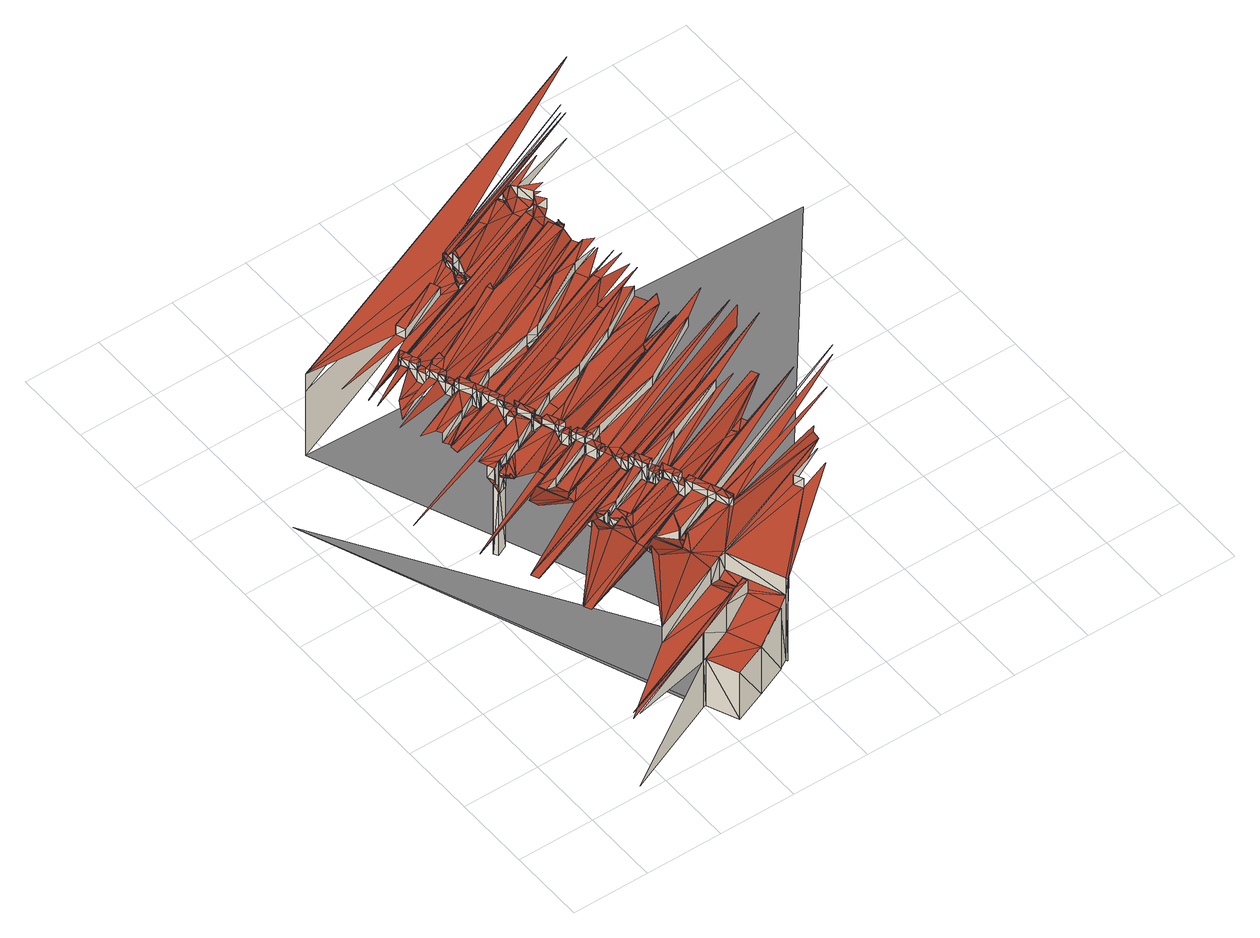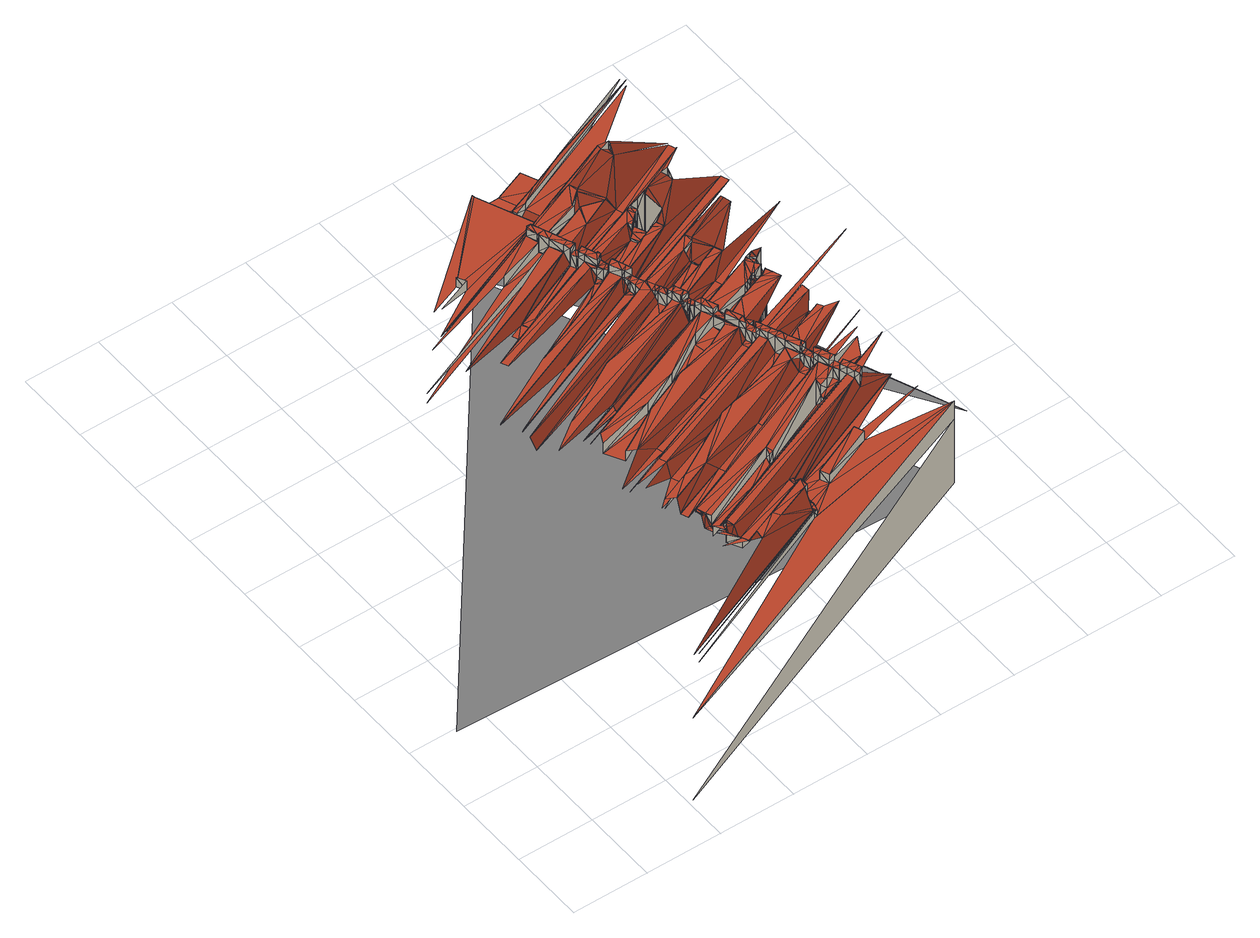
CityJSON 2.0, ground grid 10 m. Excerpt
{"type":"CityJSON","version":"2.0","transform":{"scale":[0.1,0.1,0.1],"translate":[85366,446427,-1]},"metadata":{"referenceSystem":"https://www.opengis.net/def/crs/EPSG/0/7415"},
"CityObjects":{
"building1":{"type":"Building","attributes":{"oorspronkelijk_bouwjaar":1966,"status":"Pand in gebruik","geconstateerd":false,"h_maaiveld":-0.919,"dak_type":"slanted","pw_datum":"2013-12-01","pw_actueel":"yes","pw_bron":"ahn3","reconstructie_methode":"tudelft3d-geoflow","versie_methode":"v21.03.1","kas_warenhuis":false,"ondergronds_type":"above ground","lod11_replace":false,"reconstruction_skipped":false},"geometry":[{"type":"MultiSurface","lod":"2.2","boundaries":[[[0,1,2]],[[3,4,5]],[[1,6,3]],[[7,8,9]],[[10,11,12]],[[0,2,13]],[[14,15,16]],[[17,18,19]],[[18,20,19]],[[5,21,22]],[[15,10,23]],[[24,25,26]],[[20,27,11]],[[28,17,29]],[[23,10,12]],[[1,3,30]],[[26,31,32]],[[2,1,30]],[[3,5,22]],[[33,30,3]],[[34,35,36]],[[16,35,34]],[[33,3,22]],[[35,16,15]],[[34,36,24]],[[35,24,36]],[[13,9,0]],[[29,7,37]],[[33,22,38]],[[39,33,38]],[[12,11,27]],[[18,40,41]],[[17,40,18]],[[23,35,15]],[[23,24,35]],[[18,41,20]],[[40,20,41]],[[42,43,44]],[[43,45,44]],[[40,17,28]],[[40,28,20]],[[46,47,48]],[[49,28,29]],[[2,30,50]],[[33,50,30]],[[51,24,23]],[[52,53,54]],[[53,55,56]],[[57,48,58]],[[21,59,22]],[[22,60,38]],[[39,61,33]],[[62,56,63]],[[64,53,52]],[[65,42,66]],[[64,55,53]],[[56,55,63]],[[39,38,60]],[[66,42,44]],[[67,64,52]],[[68,62,69]],[[70,71,23]],[[72,23,71]],[[62,63,69]],[[44,45,73]],[[52,74,67]],[[68,69,75]],[[76,64,67]],[[51,25,24]],[[28,77,20]],[[72,51,23]],[[68,75,78]],[[64,76,55]],[[69,79,75]],[[80,76,67]],[[55,81,63]],[[70,72,71]],[[82,72,70]],[[79,78,75]],[[74,80,67]],[[70,83,82]],[[76,84,55]],[[72,85,86]],[[82,83,72]],[[69,63,81]],[[87,68,88]],[[72,83,85]],[[88,68,78]],[[89,55,84]],[[72,86,51]],[[90,69,81]],[[89,81,55]],[[80,74,76]],[[76,74,84]],[[91,87,92]],[[89,90,81]],[[51,86,93]],[[74,94,84]],[[95,87,88]],[[92,87,95]],[[88,78,96]],[[95,88,96]],[[92,96,97]],[[97,96,78]],[[23,98,70]],[[94,99,84]],[[99,89,84]],[[74,99,94]],[[37,49,29]],[[100,2,50]],[[90,101,69]],[[79,69,102]],[[85,103,86]],[[104,91,105]],[[83,106,85]],[[83,70,98]],[[86,103,93]],[[102,78,79]],[[107,90,89]],[[92,105,91]],[[32,108,73]],[[97,105,92]],[[97,78,109]],[[20,110,27]],[[33,61,50]],[[111,26,25]],[[51,93,112]],[[98,23,12]],[[113,47,65]],[[99,114,89]],[[66,115,65]],[[65,115,113]],[[107,101,90]],[[69,101,102]],[[37,7,116]],[[117,106,83]],[[85,106,103]],[[105,97,109]],[[61,39,60]],[[118,109,78]],[[116,7,9]],[[20,77,110]],[[83,98,117]],[[78,102,119]],[[119,118,78]],[[103,120,93]],[[115,66,121]],[[114,107,89]],[[51,112,25]],[[112,93,120]],[[121,66,44]],[[13,2,100]],[[49,77,28]],[[105,109,122]],[[122,109,118]],[[123,104,105]],[[44,73,124]],[[101,125,102]],[[125,119,102]],[[126,105,122]],[[117,98,106]],[[124,121,44]],[[119,127,118]],[[128,122,118]],[[107,129,101]],[[130,131,132]],[[98,133,106]],[[134,118,127]],[[125,135,119]],[[101,136,125]],[[137,127,119]],[[128,118,134]],[[126,122,128]],[[138,128,127]],[[138,127,135]],[[106,139,103]],[[135,137,119]],[[113,115,140]],[[128,134,127]],[[128,138,135]],[[135,127,137]],[[125,136,135]],[[141,25,142]],[[129,136,101]],[[143,106,133]],[[114,129,107]],[[142,25,112]],[[139,120,103]],[[98,12,144]],[[99,145,114]],[[98,144,133]],[[143,139,106]],[[129,114,136]],[[114,146,136]],[[144,143,133]],[[128,135,147]],[[148,115,121]],[[123,105,126]],[[142,149,141]],[[147,135,136]],[[142,112,149]],[[150,112,120]],[[147,136,146]],[[110,151,27]],[[114,152,146]],[[126,128,123]],[[124,73,153]],[[124,153,121]],[[154,120,139]],[[152,147,146]],[[149,112,150]],[[141,149,155]],[[156,151,110]],[[143,157,139]],[[22,158,60]],[[110,159,156]],[[150,120,160]],[[161,128,147]],[[145,99,162]],[[144,163,143]],[[164,140,115]],[[164,115,148]],[[114,145,152]],[[160,120,154]],[[123,128,165]],[[165,128,161]],[[166,167,168]],[[110,169,159]],[[168,170,166]],[[171,149,150]],[[163,157,143]],[[139,157,154]],[[152,145,147]],[[172,155,149]],[[171,150,160]],[[172,149,171]],[[173,174,170]],[[175,176,167]],[[110,77,169]],[[177,178,179]],[[155,172,180]],[[172,171,180]],[[148,121,181]],[[182,174,173]],[[171,160,154]],[[181,121,183]],[[184,161,147]],[[182,185,174]],[[186,104,123]],[[153,183,121]],[[145,184,147]],[[157,171,154]],[[141,155,187]],[[165,161,188]],[[49,189,77]],[[188,161,184]],[[190,163,144]],[[189,169,77]],[[145,188,184]],[[191,171,157]],[[192,165,188]],[[163,193,157]],[[164,148,194]],[[145,162,188]],[[148,195,194]],[[185,177,196]],[[155,180,187]],[[171,197,180]],[[198,195,181]],[[181,195,148]],[[183,153,181]],[[162,192,188]],[[199,171,191]],[[200,193,163]],[[157,193,191]],[[200,163,190]],[[169,201,159]],[[108,32,202]],[[32,31,202]],[[111,31,26]],[[151,203,27]],[[100,50,204]],[[199,197,171]],[[113,205,47]],[[193,200,190]],[[191,193,199]],[[49,206,189]],[[123,165,186]],[[190,199,193]],[[187,180,197]],[[189,206,169]],[[151,156,203]],[[156,159,203]],[[207,50,61]],[[192,208,165]],[[166,170,174]],[[61,60,209]],[[190,210,199]],[[201,211,159]],[[212,213,214]],[[215,197,199]],[[22,59,158]],[[210,215,199]],[[216,162,99]],[[217,201,169]],[[197,215,218]],[[113,140,219]],[[141,220,25]],[[215,221,218]],[[186,222,104]],[[223,13,100]],[[58,216,99]],[[206,217,169]],[[37,224,49]],[[186,165,208]],[[203,159,211]],[[225,226,227]],[[12,27,228]],[[175,167,166]],[[48,47,205]],[[229,230,231]],[[232,229,231]],[[12,233,144]],[[73,234,153]],[[235,236,176]],[[175,235,176]],[[185,237,174]],[[211,201,238]],[[238,201,239]],[[239,201,240]],[[241,240,201]],[[217,241,201]],[[223,100,204]],[[37,116,224]],[[239,240,242]],[[242,240,241]],[[140,164,243]],[[244,164,194]],[[130,104,222]],[[245,242,206]],[[217,242,241]],[[204,50,207]],[[206,242,217]],[[246,194,195]],[[9,247,116]],[[162,248,192]],[[249,141,187]],[[250,213,212]],[[13,251,9]],[[195,198,252]],[[198,181,252]],[[225,250,253]],[[254,181,153]],[[131,179,178]],[[196,177,179]],[[209,60,158]],[[255,207,61]],[[255,61,209]],[[256,257,258]],[[190,144,259]],[[203,211,238]],[[49,224,260]],[[58,48,261]],[[224,116,262]],[[258,263,256]],[[237,185,196]],[[262,116,247]],[[232,214,264]],[[192,265,208]],[[251,247,9]],[[251,13,223]],[[266,264,214]],[[213,266,214]],[[190,267,210]],[[166,174,268]],[[187,197,269]],[[270,197,218]],[[218,221,271]],[[203,272,27]],[[221,210,273]],[[219,205,113]],[[49,274,206]],[[186,208,275]],[[262,247,276]],[[247,204,277]],[[251,223,247]],[[278,262,276]],[[247,277,276]],[[247,223,204]],[[279,262,278]],[[277,204,276]],[[276,204,279]],[[279,278,276]],[[224,262,280]],[[262,279,280]],[[281,258,257]],[[282,281,257]],[[207,255,158]],[[255,209,158]],[[282,257,232]],[[229,257,230]],[[268,175,166]],[[108,234,73]],[[283,282,232]],[[232,257,229]],[[268,174,284]],[[174,237,285]],[[284,174,285]],[[238,239,286]],[[248,265,192]],[[283,232,287]],[[288,239,242]],[[289,283,287]],[[287,232,264]],[[216,248,162]],[[245,290,242]],[[206,290,245]],[[260,224,291]],[[291,224,280]],[[287,264,266]],[[281,292,258]],[[293,111,25]],[[220,293,25]],[[219,140,243]],[[249,220,141]],[[294,287,266]],[[274,49,260]],[[279,204,295]],[[281,282,296]],[[243,164,244]],[[244,194,246]],[[250,294,266]],[[297,294,298]],[[298,294,250]],[[213,250,266]],[[204,207,295]],[[299,282,283]],[[58,300,216]],[[58,301,300]],[[225,298,250]],[[302,301,58]],[[186,275,222]],[[246,195,252]],[[302,58,261]],[[303,298,225]],[[207,158,59]],[[304,283,289]],[[252,181,254]],[[305,261,48]],[[289,287,304]],[[48,306,305]],[[303,225,307]],[[205,306,48]],[[308,254,153]],[[309,303,307]],[[307,225,227]],[[292,263,258]],[[287,294,310]],[[292,281,296]],[[234,308,153]],[[280,279,295]],[[307,227,311]],[[312,303,309]],[[297,313,294]],[[203,238,286]],[[311,227,236]],[[298,313,297]],[[296,282,299]],[[309,307,312]],[[275,208,314]],[[315,233,12]],[[208,316,314]],[[317,307,311]],[[311,236,235]],[[318,311,235]],[[12,228,315]],[[312,307,317]],[[265,316,208]],[[175,318,235]],[[319,318,320]],[[320,318,175]],[[303,321,298]],[[299,283,304]],[[322,130,222]],[[272,228,27]],[[304,287,323]],[[323,287,324]],[[233,259,144]],[[320,175,325]],[[324,287,310]],[[326,322,222]],[[325,175,268]],[[292,327,263]],[[311,318,328]],[[291,280,295]],[[319,329,318]],[[330,303,312]],[[296,327,292]],[[322,331,130]],[[329,319,320]],[[310,294,332]],[[333,334,237]],[[313,332,294]],[[295,207,59]],[[333,237,335]],[[325,268,334]],[[285,268,284]],[[296,336,327]],[[237,334,285]],[[334,268,285]],[[333,335,334]],[[299,336,296]],[[298,321,313]],[[335,237,337]],[[317,311,338]],[[312,317,330]],[[322,326,339]],[[237,196,337]],[[299,323,336]],[[335,337,196]],[[304,323,299]],[[336,323,340]],[[329,328,318]],[[330,321,303]],[[341,335,196]],[[323,342,340]],[[324,342,323]],[[340,342,343]],[[331,131,130]],[[324,344,342]],[[345,291,295]],[[346,320,325]],[[311,328,338]],[[339,331,322]],[[310,344,324]],[[342,344,347]],[[249,187,269]],[[341,196,348]],[[269,197,270]],[[326,222,349]],[[270,218,271]],[[350,329,320]],[[310,351,344]],[[330,317,352]],[[348,196,179]],[[332,351,310]],[[353,352,317]],[[267,190,259]],[[346,325,334]],[[353,317,338]],[[313,321,332]],[[332,354,351]],[[348,179,355]],[[356,334,335]],[[357,348,355]],[[355,179,131]],[[321,354,332]],[[358,348,357]],[[339,326,359]],[[271,221,273]],[[210,267,360]],[[357,355,361]],[[355,131,339]],[[320,346,350]],[[329,350,328]],[[358,357,361]],[[210,360,273]],[[349,359,326]],[[341,362,335]],[[339,361,355]],[[321,352,354]],[[349,222,363]],[[339,131,331]],[[354,352,364]],[[330,352,321]],[[345,295,365]],[[366,295,59]],[[365,295,366]],[[352,353,364]],[[275,363,222]],[[353,367,364]],[[328,368,338]],[[350,368,328]],[[353,338,367]],[[341,348,369]],[[338,370,367]],[[346,334,356]],[[338,371,370]],[[338,372,371]],[[368,372,338]],[[373,359,374]],[[348,358,375]],[[374,359,349]],[[362,356,335]],[[358,361,376]],[[374,349,377]],[[275,349,363]],[[350,346,368]],[[368,378,372]],[[342,347,379]],[[380,361,339]],[[377,349,275]],[[346,378,368]],[[344,381,347]],[[344,351,381]],[[341,369,362]],[[380,339,359]],[[377,275,382]],[[316,275,314]],[[383,377,382]],[[382,275,316]],[[364,384,354]],[[364,367,384]],[[373,380,359]],[[248,382,316]],[[346,356,378]],[[378,385,386]],[[348,375,369]],[[374,387,373]],[[248,316,265]],[[388,382,248]],[[356,385,378]],[[370,389,367]],[[390,377,383]],[[375,358,376]],[[383,382,391]],[[374,377,387]],[[376,361,392]],[[370,371,389]],[[388,391,382]],[[356,393,385]],[[394,388,395]],[[216,388,248]],[[380,392,361]],[[362,393,356]],[[395,388,216]],[[390,383,391]],[[371,372,396]],[[362,369,393]],[[397,380,373]],[[395,216,398]],[[369,399,393]],[[373,387,397]],[[400,395,398]],[[398,216,300]],[[286,239,288]],[[372,378,396]],[[398,300,401]],[[354,402,351]],[[369,376,399]],[[401,300,301]],[[375,376,369]],[[399,376,403]],[[390,404,377]],[[405,288,242]],[[401,301,406]],[[261,301,302]],[[376,392,403]],[[392,407,403]],[[290,405,242]],[[406,301,305]],[[305,301,261]],[[340,408,336]],[[394,409,388]],[[392,380,407]],[[377,404,387]],[[343,408,340]],[[367,389,384]],[[342,408,343]],[[406,305,306]],[[410,406,306]],[[395,411,394]],[[380,412,407]],[[206,274,290]],[[381,379,347]],[[390,391,413]],[[414,410,415]],[[205,410,306]],[[388,409,391]],[[380,416,412]],[[415,410,219]],[[219,410,205]],[[397,387,380]],[[380,417,416]],[[415,219,418]],[[387,417,380]],[[419,420,421]],[[256,422,423]],[[395,400,424]],[[418,219,243]],[[371,396,389]],[[400,398,425]],[[404,390,413]],[[398,401,425]],[[418,243,426]],[[246,243,244]],[[427,418,426]],[[426,243,246]],[[387,413,417]],[[399,403,428]],[[429,272,203]],[[428,403,407]],[[430,401,406]],[[426,246,431]],[[404,413,387]],[[417,413,432]],[[391,409,413]],[[411,409,394]],[[406,410,433]],[[431,246,252]],[[432,434,417]],[[412,435,407]],[[203,286,429]],[[378,436,396]],[[416,435,412]],[[414,437,410]],[[438,414,415]],[[431,252,254]],[[413,434,432]],[[439,431,440]],[[440,431,254]],[[395,424,411]],[[417,435,416]],[[351,402,381]],[[440,254,308]],[[441,434,413]],[[434,442,417]],[[409,441,413]],[[400,443,424]],[[444,415,418]],[[443,400,425]],[[441,445,434]],[[446,434,447]],[[448,425,401]],[[444,418,427]],[[448,401,430]],[[409,445,441]],[[434,445,447]],[[427,426,449]],[[434,446,442]],[[450,430,406]],[[450,406,433]],[[407,435,428]],[[426,431,449]],[[451,342,379]],[[446,447,452]],[[453,433,410]],[[411,424,409]],[[409,454,445]],[[410,437,453]],[[389,396,436]],[[442,446,452]],[[438,437,414]],[[424,454,409]],[[455,438,415]],[[439,456,431]],[[439,440,457]],[[455,415,444]],[[458,459,234]],[[457,440,308]],[[458,234,108]],[[424,425,454]],[[443,425,424]],[[454,425,460]],[[425,448,460]],[[448,461,460]],[[378,386,462]],[[234,463,308]],[[459,458,464]],[[430,465,466]],[[464,458,108]],[[450,465,430]],[[467,444,427]],[[386,385,468]],[[31,108,202]],[[464,108,111]],[[450,469,465]],[[470,464,111]],[[111,108,31]],[[467,427,449]],[[433,469,450]],[[460,471,454]],[[470,111,293]],[[472,470,293]],[[433,473,469]],[[474,472,249]],[[220,472,293]],[[453,473,433]],[[475,474,249]],[[249,472,220]],[[461,471,460]],[[448,476,461]],[[448,430,476]],[[475,249,269]],[[477,473,453]],[[437,477,453]],[[478,475,269]],[[459,463,234]],[[477,479,473]],[[437,479,477]],[[430,466,480]],[[478,269,481]],[[271,269,270]],[[466,465,480]],[[431,456,449]],[[481,269,271]],[[438,455,437]],[[437,482,479]],[[480,465,469]],[[455,482,437]],[[473,480,469]],[[476,471,461]],[[478,481,483]],[[473,479,480]],[[484,456,439]],[[455,444,482]],[[481,271,485]],[[484,439,457]],[[476,430,486]],[[381,487,379]],[[486,430,480]],[[444,488,482]],[[457,308,463]],[[483,481,485]],[[485,271,489]],[[490,274,260]],[[491,489,271]],[[492,493,267]],[[491,271,273]],[[494,493,492]],[[267,493,360]],[[495,488,496]],[[444,449,488]],[[476,486,471]],[[471,480,497]],[[472,498,470]],[[493,499,360]],[[451,408,342]],[[464,470,500]],[[467,449,444]],[[488,449,496]],[[499,273,360]],[[486,480,471]],[[485,489,501]],[[474,502,472]],[[492,267,503]],[[475,502,474]],[[501,489,491]],[[499,491,273]],[[492,503,494]],[[501,491,499]],[[378,462,436]],[[464,504,459]],[[475,478,505]],[[449,456,496]],[[503,267,506]],[[456,507,496]],[[267,259,506]],[[456,508,507]],[[484,457,456]],[[456,457,508]],[[381,402,487]],[[503,506,259]],[[508,457,463]],[[509,478,483]],[[510,503,259]],[[472,511,498]],[[470,498,500]],[[502,511,472]],[[483,485,512]],[[459,513,463]],[[510,259,514]],[[475,505,502]],[[515,510,514]],[[514,259,233]],[[494,516,493]],[[487,517,379]],[[493,516,499]],[[501,518,485]],[[464,500,504]],[[499,516,501]],[[514,233,519]],[[228,233,315]],[[520,494,503]],[[519,233,228]],[[505,478,509]],[[451,379,517]],[[272,519,228]],[[521,519,272]],[[513,459,504]],[[521,272,429]],[[522,521,429]],[[517,402,523]],[[498,524,525]],[[498,525,500]],[[511,524,498]],[[526,503,510]],[[500,525,527]],[[527,525,528]],[[524,511,529]],[[502,530,511]],[[445,531,447]],[[522,429,532]],[[533,509,483]],[[505,530,502]],[[511,530,529]],[[442,534,417]],[[533,483,512]],[[445,454,535]],[[485,518,512]],[[515,536,510]],[[452,447,531]],[[517,523,537]],[[487,402,517]],[[500,527,538]],[[532,429,286]],[[515,514,539]],[[520,516,494]],[[501,516,518]],[[540,514,519]],[[504,500,538]],[[538,527,541]],[[505,542,530]],[[482,488,543]],[[256,263,422]],[[521,544,519]],[[532,286,545]],[[290,286,288]],[[488,495,543]],[[528,525,546]],[[545,286,290]],[[405,290,288]],[[495,496,547]],[[442,452,534]],[[509,542,505]],[[526,520,503]],[[527,528,546]],[[521,522,548]],[[504,538,513]],[[462,386,468]],[[496,507,547]],[[525,524,549]],[[527,546,541]],[[517,537,408]],[[545,290,274]],[[549,524,529]],[[509,512,542]],[[550,542,551]],[[533,512,509]],[[542,512,551]],[[536,526,510]],[[552,545,274]],[[512,553,551]],[[522,532,554]],[[518,553,512]],[[536,515,539]],[[451,517,408]],[[540,539,514]],[[540,519,544]],[[555,544,521]],[[556,555,521]],[[554,532,545]],[[518,557,553]],[[546,525,549]],[[520,526,516]],[[516,558,559]],[[518,516,560]],[[556,521,548]],[[516,559,561]],[[526,558,516]],[[552,274,562]],[[560,561,518]],[[553,557,563]],[[518,561,557]],[[546,564,541]],[[560,516,561]],[[565,545,552]],[[548,522,554]],[[526,539,558]],[[566,559,558]],[[536,539,526]],[[558,539,567]],[[561,559,566]],[[539,540,567]],[[540,568,567]],[[540,544,568]],[[550,551,569]],[[557,561,566]],[[544,570,568]],[[562,274,490]],[[571,419,572]],[[573,552,562]],[[551,553,569]],[[555,556,544]],[[544,574,570]],[[556,574,544]],[[570,574,575]],[[556,576,574]],[[554,545,577]],[[549,564,546]],[[548,576,556]],[[565,552,573]],[[577,545,565]],[[563,569,553]],[[548,554,576]],[[576,578,579]],[[562,490,580]],[[573,562,580]],[[563,557,569]],[[543,495,547]],[[554,578,576]],[[566,569,557]],[[490,581,580]],[[573,580,582]],[[554,577,578]],[[578,583,584]],[[535,531,445]],[[577,583,578]],[[584,583,585]],[[565,573,582]],[[586,385,393]],[[577,587,583]],[[582,580,581]],[[588,577,565]],[[565,589,588]],[[588,587,577]],[[583,587,585]],[[588,589,587]],[[565,581,589]],[[589,581,587]],[[452,531,590]],[[582,581,565]],[[384,591,354]],[[534,452,590]],[[291,345,592]],[[592,345,365]],[[384,389,591]],[[421,423,422]],[[327,593,263]],[[594,389,436]],[[595,419,596]],[[597,399,428]],[[596,419,421]],[[417,598,435]],[[599,530,542]],[[542,550,599]],[[598,428,435]],[[468,385,586]],[[600,550,569]],[[462,601,436]],[[402,354,602]],[[534,603,417]],[[408,604,336]],[[535,454,605]],[[606,584,585]],[[587,606,585]],[[587,581,607]],[[260,291,608]],[[567,609,558]],[[462,468,601]],[[568,609,567]],[[609,568,570]],[[402,604,523]],[[609,570,575]],[[523,604,537]],[[537,604,408]],[[599,550,600]],[[610,482,543]],[[590,531,611]],[[574,612,575]],[[547,507,613]],[[574,576,612]],[[595,614,419]],[[534,590,603]],[[535,615,531]],[[595,596,614]],[[596,421,616]],[[479,482,617]],[[617,480,479]],[[454,471,618]],[[591,389,594]],[[619,549,529]],[[471,497,620]],[[620,497,480]],[[564,619,541]],[[621,571,572]],[[608,490,260]],[[543,547,610]],[[564,549,619]],[[428,598,597]],[[291,592,622]],[[393,399,623]],[[468,586,624]],[[607,606,587]],[[625,327,336]],[[601,468,624]],[[603,590,611]],[[611,531,615]],[[608,581,490]],[[605,615,535]],[[571,621,626]],[[593,422,263]],[[566,558,627]],[[614,572,419]],[[327,628,593]],[[604,629,336]],[[614,596,616]],[[566,630,569]],[[616,421,631]],[[632,530,599]],[[327,633,628]],[[609,575,612]],[[365,634,592]],[[327,635,633]],[[636,600,569]],[[637,604,402]],[[402,602,637]],[[421,422,631]],[[291,622,608]],[[638,639,586]],[[624,586,639]],[[576,579,640]],[[612,576,641]],[[579,578,640]],[[639,638,624]],[[624,638,642]],[[643,594,436]],[[436,601,643]],[[538,541,644]],[[610,547,613]],[[538,644,513]],[[507,508,645]],[[463,646,508]],[[647,586,393]],[[646,463,513]],[[638,648,642]],[[601,624,649]],[[648,624,642]],[[530,650,529]],[[623,399,597]],[[603,651,417]],[[599,600,632]],[[651,598,417]],[[605,454,652]],[[653,601,649]],[[649,624,648]],[[638,586,654]],[[614,616,572]],[[616,631,572]],[[558,609,627]],[[354,591,655]],[[656,622,657]],[[578,584,658]],[[657,622,592]],[[571,659,660]],[[660,661,662]],[[617,663,480]],[[603,611,664]],[[663,620,480]],[[454,618,665]],[[618,471,620]],[[607,581,666]],[[611,615,667]],[[454,665,668]],[[605,669,615]],[[654,648,638]],[[670,572,631]],[[671,591,594]],[[672,482,610]],[[673,609,612]],[[629,625,336]],[[354,655,602]],[[674,635,327]],[[649,648,654]],[[631,422,670]],[[656,675,622]],[[641,673,612]],[[641,576,640]],[[676,677,593]],[[677,422,593]],[[598,678,597]],[[679,636,569]],[[680,581,608]],[[681,572,670]],[[637,682,604]],[[637,602,683]],[[602,684,683]],[[685,581,680]],[[676,593,628]],[[628,677,676]],[[677,686,422]],[[643,601,653]],[[454,668,652]],[[683,682,637]],[[604,682,687]],[[683,684,682]],[[687,629,604]],[[422,686,670]],[[641,688,673]],[[689,584,606]],[[632,600,636]],[[690,669,605]],[[691,686,677]],[[628,691,677]],[[682,629,687]],[[692,572,681]],[[664,611,667]],[[667,615,669]],[[633,693,628]],[[613,507,645]],[[686,694,670]],[[628,693,691]],[[695,696,633]],[[633,691,693]],[[621,572,692]],[[686,691,694]],[[694,697,670]],[[696,691,633]],[[695,633,635]],[[635,696,695]],[[541,619,644]],[[696,698,691]],[[647,393,623]],[[691,698,694]],[[630,566,627]],[[641,699,688]],[[681,670,697]],[[635,700,696]],[[700,698,696]],[[698,701,694]],[[694,702,697]],[[700,701,698]],[[701,703,694]],[[704,701,700]],[[627,609,673]],[[703,702,694]],[[702,681,697]],[[682,684,705]],[[704,703,701]],[[706,707,704]],[[529,650,619]],[[594,708,671]],[[704,707,703]],[[617,482,709]],[[682,705,629]],[[647,654,586]],[[710,707,706]],[[653,649,711]],[[702,712,681]],[[707,713,703]],[[714,702,703]],[[712,692,681]],[[714,712,702]],[[710,713,707]],[[703,713,714]],[[594,643,708]],[[530,632,715]],[[712,716,692]],[[717,712,714]],[[716,621,692]],[[714,713,717]],[[717,716,712]],[[664,651,603]],[[717,718,716]],[[716,719,621]],[[605,652,690]],[[688,627,673]],[[718,720,716]],[[649,654,711]],[[721,718,717]],[[662,722,59]],[[716,720,719]],[[718,721,720]],[[625,674,327]],[[719,626,621]],[[723,719,720]],[[678,724,597]],[[610,613,672]],[[704,700,725]],[[706,704,725]],[[617,726,663]],[[709,482,672]],[[706,725,710]],[[623,597,724]],[[727,618,663]],[[663,618,620]],[[678,598,651]],[[602,728,684]],[[713,710,729]],[[618,727,665]],[[713,729,717]],[[591,671,655]],[[653,730,643]],[[721,717,729]],[[731,668,665]],[[635,732,700]],[[690,733,669]],[[664,667,734]],[[733,667,669]],[[644,735,513]],[[730,653,711]],[[684,736,705]],[[705,625,629]],[[645,508,646]],[[729,710,725]],[[617,737,726]],[[726,737,663]],[[663,737,727]],[[727,737,665]],[[571,626,659]],[[738,654,647]],[[668,731,739]],[[665,737,731]],[[711,654,738]],[[672,613,740]],[[700,741,725]],[[734,651,664]],[[742,671,708]],[[721,729,743]],[[690,652,744]],[[734,667,745]],[[733,745,667]],[[744,733,690]],[[746,708,643]],[[747,728,602]],[[684,728,736]],[[602,748,747]],[[602,655,748]],[[674,732,635]],[[732,741,700]],[[749,724,678]],[[743,729,725]],[[750,643,730]],[[623,724,751]],[[752,625,705]],[[678,651,753]],[[754,705,736]],[[754,752,705]],[[671,755,655]],[[742,755,671]],[[742,708,756]],[[647,623,757]],[[746,756,708]],[[750,758,643]],[[759,738,647]],[[760,743,725]],[[730,711,761]],[[758,746,643]],[[762,711,738]],[[725,741,760]],[[763,750,730]],[[764,720,721]],[[760,765,743]],[[766,743,767]],[[743,765,767]],[[723,720,764]],[[723,768,719]],[[719,769,626]],[[766,767,765]],[[760,770,765]],[[771,766,765]],[[772,770,760]],[[760,741,772]],[[771,765,772]],[[772,765,770]],[[674,625,773]],[[747,774,728]],[[748,774,747]],[[728,775,736]],[[774,776,728]],[[774,748,777]],[[778,766,771]],[[748,655,777]],[[736,775,754]],[[776,775,728]],[[778,771,772]],[[625,779,773]],[[625,780,779]],[[776,752,754]],[[655,781,777]],[[780,674,779]],[[779,674,773]],[[775,776,754]],[[674,782,732]],[[781,783,777]],[[732,782,741]],[[780,625,784]],[[785,625,752]],[[777,786,774]],[[787,674,780]],[[655,788,781]],[[772,741,789]],[[777,783,786]],[[790,788,655]],[[783,781,791]],[[792,790,655]],[[774,793,776]],[[791,781,788]],[[776,793,752]],[[785,784,625]],[[794,788,790]],[[795,783,791]],[[787,782,674]],[[783,795,786]],[[794,791,788]],[[780,779,787]],[[779,780,784]],[[774,786,793]],[[795,791,794]],[[796,786,795]],[[784,787,779]],[[797,778,772]],[[752,793,785]],[[789,741,782]],[[797,772,789]],[[784,798,787]],[[799,782,787]],[[797,800,778]],[[801,784,785]],[[798,799,787]],[[800,797,802]],[[799,803,782]],[[804,798,784]],[[802,797,789]],[[801,804,784]],[[805,789,782]],[[805,782,803]],[[802,789,805]],[[798,805,799]],[[799,805,803]],[[806,802,805]],[[806,805,798]],[[807,806,798]],[[764,721,743]],[[808,802,806]],[[809,800,802]]],"semantics":{"surfaces":[{"type":"RoofSurface"},{"type":"WallSurface"},{"type":"GroundSurface"}],"values":[0,1,1,0,0,0,0,0,0,2,0,0,0,0,0,1,0,1,1,0,1,1,1,1,1,0,1,1,1,1,0,1,1,0,0,1,0,0,0,1,0,0,0,1,0,0,0,1,0,2,2,0,0,0,0,1,1,1,0,0,0,1,0,0,0,0,1,0,0,0,0,1,1,1,1,1,1,1,0,0,0,1,1,1,0,0,1,1,0,1,1,1,1,1,1,1,1,1,0,1,1,1,1,1,0,0,0,1,0,1,1,1,0,0,1,0,0,0,0,0,0,0,1,0,0,0,1,0,1,0,0,0,1,1,1,1,1,1,1,0,0,0,0,0,0,0,0,0,0,1,0,0,0,1,1,0,0,1,1,0,1,1,0,1,1,0,1,0,1,0,0,1,1,1,1,1,1,0,1,0,1,0,1,1,0,0,1,0,0,0,1,1,1,1,0,0,0,0,0,0,1,1,0,0,1,1,0,1,0,1,1,0,1,1,2,0,0,0,0,0,1,0,0,0,1,1,0,0,1,1,1,1,1,0,1,1,0,0,0,0,1,1,0,0,1,0,0,0,0,1,1,1,0,1,0,1,0,1,1,0,0,1,1,1,1,0,1,0,1,1,1,1,0,1,1,0,0,1,0,1,0,1,0,1,1,1,0,1,0,1,1,1,0,0,0,1,1,0,1,0,0,2,1,0,0,1,0,1,1,0,0,0,1,0,1,0,0,0,0,0,0,1,0,0,0,0,0,1,1,1,0,0,1,1,1,1,1,1,0,1,1,0,1,0,0,1,0,1,1,1,0,0,0,0,0,2,0,1,0,0,0,0,0,1,0,0,0,0,0,1,0,0,0,0,1,1,1,0,0,1,1,0,1,0,1,1,0,1,1,1,0,0,1,1,0,1,1,1,1,1,1,0,0,1,1,1,0,0,1,1,1,0,1,1,0,1,0,1,1,1,1,0,0,0,1,1,0,0,0,1,0,1,1,1,1,0,0,0,0,1,1,0,0,0,1,1,0,0,1,1,0,1,0,0,1,1,1,0,0,0,0,1,0,1,0,1,0,0,1,1,1,0,0,1,1,0,1,0,1,1,1,0,0,1,1,1,0,0,1,0,1,1,1,0,1,1,0,1,1,0,0,1,1,1,1,1,1,1,1,1,0,1,0,1,0,1,0,0,1,1,1,1,1,0,1,1,1,1,0,1,1,0,0,1,1,1,0,1,1,1,0,0,1,1,1,1,0,0,0,0,1,1,1,0,1,1,1,0,0,0,0,1,1,0,1,1,0,0,0,0,1,1,1,1,1,1,1,1,1,0,1,0,1,1,0,1,0,1,1,1,1,0,1,0,1,1,1,1,1,0,0,1,1,1,0,0,0,1,1,1,1,0,0,1,1,1,1,0,0,1,1,1,0,0,1,1,0,0,0,0,1,1,1,0,1,1,1,1,1,1,1,1,0,1,1,1,0,1,0,1,1,1,1,0,0,1,1,1,1,1,1,1,0,1,1,0,0,0,1,1,1,0,1,0,1,1,1,1,0,1,1,1,1,1,1,1,0,1,0,1,0,1,1,0,1,1,1,1,1,0,0,0,0,1,1,1,0,1,0,1,0,0,0,0,0,1,0,1,1,1,1,0,0,0,1,1,0,0,0,0,1,1,1,0,0,0,1,1,1,1,0,0,0,0,0,0,0,1,1,0,0,1,1,1,0,0,1,0,1,0,0,1,1,1,1,1,1,0,1,1,1,1,0,0,1,1,1,1,1,1,1,0,1,1,1,1,1,1,1,1,0,1,0,1,1,0,1,0,1,1,1,1,1,0,0,1,1,1,0,1,0,1,0,0,0,1,1,1,0,1,1,1,0,1,1,0,0,1,0,1,1,1,1,1,1,0,1,1,0,1,1,1,1,1,1,1,0,1,1,0,1,0,0,0,1,1,1,0,1,1,1,0,1,1,0,1,0,0,1,1,0,1,0,1,1,1,1,0,0,0,0,1,1,0,1,0,0,1,1,0,1,1,1,1,1,1,0,1,1,1,1,1,1,0,1,1,0,1,0,0,0,0,1,1,1,1,1,1,0,0,1,1,1,0,0,1,1,1,1,0,1,1,0,1,1,0,1,0,1,1,0,0,0,1,1,0,1,1,1,1,0,1,1,0,1,1,1,0,0,1,0,0,1,0,1,1,0,0,1,1,1,1,1,1,0,1,0,0,1,0,1,1,0,1,1,1,0,1,1,1,0,0,0,1,1,1,1,1,0,1,1,0,0,0,1,1,1,1,1,1,1,0,0,1,1,1,1,1,0,0,0,1,1,0,1,1,1,1,1,0,0,1,0,1,0,0,0,0,0,0,1,0,1,0,0,1,0,0,0,0,0,0,0,0,0,1,0,1,0,1,0,0,1,0,0,0,1,0,0,1,0,0,1,1,1,0,1,0,0,0,0,0,1,0,0,0,0,1,1,0,0,0,0,1,0,1,1,0,0,1,0,0,0,1,0,0,0,0,1,0,0,0,0,0,0,1,0,0,0,1,0,1,0,0,1,1,0,0,1,1,0,0,0,0,0,0,1,1,1,0,0,1,0,0,1,1,0,1,1,0,0,1,1,1,1,1,0,1,0,0,1,0,0,0,1,0,0,0,0,0,0,0,0,1,0,1,0,0,1,1,0,0,0,0,1,0,1,0,1,0,1,0,0,1,1,1,0,1,0,0,1,1,0,0,1,0,1,0,1,0,1,0,1,1,0,0,1,1,1,0,0,1,0,0,0,0,0,0,1,0,1,1,0,1,0,0,1,0,1,1,0,0,1,0,0,0,0,1,1,1,0,1,0,1,1,0,0,1,0,1,1,0,0,0,1,0,0,0,0,1,2,0,1,0,1,1,0,1,0,1,1,0,0,0,1,1,0,1,1,1,0,0,0,0,1,0,1,1,0,0,1,0,0,0,0,1,0,0,0,0,0,1,0,0,1,0,0,0,0,0,1,0,1,0,1,1,0,0,0,0,0,0,0,0,0,0,0,1,0,1,0,0,1,1,0,0,1,0,0,0,0,0,0,1,0,0,1,1,1,0,1,1,0,1,1,0,1,1,1,0,1,0,0,0,1,0,1,1,1,0,1,1,1,0,1,0,0,0,0,0,0,0,0,0,1,1,0,0,0,0,1,1,0,0,1,1,1,0,1,1,0,0,0,0,0,0,0,1,0,1,1,1,0,1,1,0,0,1,1,1,1,1,0,0,0,0]}}]}
},
"vertices":[
[68,15,116],[199,64,117],[200,65,117],[199,64,74],[73,10,1],[199,64,1],[73,10,116],[161,88,107],[68,15,107],[267,99,107],[103,153,146],[107,144,146],[207,196,145],[267,99,117],[103,154,148],[161,204,188],[158,211,199],[186,142,200],[185,143,197],[107,143,148],[186,151,186],[3,549,1],[203,65,1],[180,205,177],[157,219,186],[191,250,159],[89,216,146],[210,187,145],[192,136,186],[161,88,132],[200,65,74],[264,289,144],[85,226,146],[203,65,74],[158,213,196],[158,211,187],[158,213,187],[256,127,132],[220,26,1],[220,26,74],[186,142,188],[185,143,189],[127,285,188],[130,276,188],[178,282,160],[131,272,188],[60,285,145],[163,318,159],[188,338,145],[237,138,160],[245,84,75],[182,234,168],[141,342,166],[133,348,170],[132,347,170],[141,351,160],[133,348,141],[60,285,146],[185,347,145],[314,68,1],[262,43,1],[262,43,75],[136,356,141],[141,351,141],[141,351,164],[162,318,160],[166,308,160],[142,342,166],[137,364,141],[141,359,141],[186,207,177],[186,207,173],[186,208,173],[181,274,160],[149,342,162],[137,364,31],[146,345,163],[233,148,160],[141,367,32],[141,359,30],[146,345,168],[146,353,141],[186,208,178],[187,208,177],[146,345,160],[187,208,106],[186,208,106],[138,376,141],[141,367,141],[146,353,160],[141,359,160],[138,376,160],[141,368,160],[182,234,106],[149,342,160],[141,368,141],[141,368,32],[141,367,160],[204,206,163],[152,343,160],[245,84,117],[154,365,153],[154,365,31],[200,213,106],[134,386,160],[151,374,160],[200,213,160],[154,365,160],[261,298,145],[151,374,32],[217,179,161],[264,289,145],[195,240,159],[163,318,160],[159,365,160],[167,308,160],[256,127,107],[200,213,177],[152,373,32],[154,368,31],[195,240,106],[180,285,157],[152,373,160],[165,378,160],[180,285,160],[154,368,153],[154,374,160],[154,370,31],[154,374,151],[158,366,160],[199,423,144],[203,434,144],[27,362,146],[204,206,160],[154,374,32],[156,368,151],[158,366,151],[156,368,31],[154,370,152],[205,215,106],[186,316,160],[191,250,160],[195,240,160],[205,215,160],[209,206,160],[168,371,160],[159,365,150],[163,369,147],[192,301,147],[202,242,160],[202,242,106],[219,180,161],[163,369,160],[196,292,160],[212,222,106],[203,243,160],[219,180,160],[212,222,149],[301,60,1],[220,180,160],[204,242,106],[165,378,144],[173,373,160],[212,222,160],[186,316,147],[165,378,145],[166,459,160],[124,451,160],[128,444,160],[235,150,158],[128,444,145],[204,242,149],[204,242,160],[132,439,145],[166,459,145],[181,486,160],[106,455,160],[123,422,160],[124,411,160],[200,442,160],[203,243,149],[193,299,147],[133,436,145],[196,292,147],[168,371,144],[134,436,145],[188,387,160],[218,249,160],[168,371,145],[235,150,160],[221,222,160],[218,227,149],[173,373,145],[218,227,150],[186,316,145],[192,301,145],[196,452,160],[218,249,149],[192,301,144],[219,229,149],[218,227,160],[247,172,146],[261,298,144],[257,197,160],[286,100,97],[238,349,159],[253,165,160],[301,60,96],[188,387,145],[302,60,1],[225,234,144],[247,172,160],[114,498,145],[167,521,144],[128,523,145],[225,234,149],[228,374,160],[253,165,144],[218,249,145],[238,349,160],[266,281,159],[225,234,145],[205,416,160],[286,100,117],[274,135,132],[171,511,160],[96,479,160],[175,502,144],[291,221,144],[157,545,159],[153,554,159],[96,520,159],[157,545,160],[288,229,145],[256,305,160],[179,491,151],[178,495,144],[191,460,145],[249,173,160],[249,173,145],[249,173,144],[252,167,144],[252,167,145],[242,339,160],[242,339,144],[252,167,160],[243,337,144],[284,106,98],[222,389,160],[266,281,160],[167,521,160],[284,106,117],[248,324,144],[114,498,160],[249,321,150],[302,60,96],[110,555,131],[153,554,160],[152,557,154],[285,237,160],[284,139,132],[235,358,144],[274,135,97],[159,564,149],[161,536,144],[222,389,144],[165,525,144],[279,246,160],[188,471,160],[270,271,160],[270,271,144],[272,264,144],[291,221,145],[277,255,144],[313,169,160],[217,402,160],[285,106,97],[284,106,97],[285,107,97],[285,107,98],[284,139,103],[152,557,171],[153,554,171],[157,545,171],[188,471,144],[190,465,144],[302,195,160],[161,536,162],[302,195,144],[161,536,171],[306,185,160],[284,139,130],[159,564,171],[264,288,147],[165,525,162],[314,68,103],[162,558,171],[165,525,171],[167,521,171],[165,548,171],[230,369,151],[231,366,145],[231,366,144],[171,511,171],[169,540,171],[235,358,145],[236,354,152],[175,502,162],[252,315,160],[175,502,171],[172,531,162],[178,495,162],[177,503,171],[174,528,171],[217,402,144],[288,229,144],[218,400,144],[177,503,162],[179,491,162],[179,491,171],[181,486,171],[179,514,171],[199,423,161],[169,540,162],[169,539,162],[188,471,171],[205,416,161],[162,558,160],[185,493,162],[185,493,171],[181,509,171],[206,426,144],[174,528,162],[191,460,171],[190,465,171],[192,460,171],[165,548,160],[192,460,145],[186,498,162],[206,426,162],[169,540,144],[196,452,171],[169,539,144],[169,539,143],[172,531,160],[314,68,130],[195,475,171],[172,531,144],[200,442,171],[210,418,162],[188,493,171],[174,528,160],[181,509,162],[183,506,162],[179,514,160],[203,434,162],[200,464,171],[203,434,171],[204,434,171],[210,419,162],[278,250,152],[204,434,162],[203,455,171],[210,418,160],[181,509,151],[315,65,130],[315,65,1],[183,506,144],[188,493,162],[207,445,171],[186,498,144],[188,493,153],[188,493,160],[210,419,171],[210,418,171],[209,441,171],[209,441,162],[217,402,171],[195,475,160],[186,540,144],[214,429,162],[186,540,160],[218,400,162],[218,400,171],[192,510,144],[200,464,145],[195,475,145],[217,421,171],[222,389,162],[196,502,144],[221,401,171],[221,401,162],[211,437,162],[203,455,160],[222,389,171],[228,374,171],[200,494,160],[214,429,171],[230,369,162],[207,445,160],[230,369,171],[231,366,162],[197,534,160],[209,441,151],[224,404,171],[306,185,144],[235,358,162],[211,437,144],[199,551,143],[230,391,163],[236,354,162],[230,391,171],[214,429,144],[224,404,162],[236,354,171],[238,349,171],[214,429,145],[217,421,160],[242,339,171],[193,617,130],[97,586,130],[198,605,130],[289,630,130],[110,555,130],[236,377,171],[239,369,163],[243,337,162],[243,337,171],[218,440,144],[295,213,160],[241,365,163],[248,324,161],[224,404,160],[242,360,163],[225,405,160],[221,432,144],[201,494,160],[245,355,163],[245,355,171],[249,321,161],[249,321,160],[225,405,162],[227,408,160],[239,369,171],[250,343,171],[230,391,160],[225,405,144],[230,391,144],[239,368,163],[252,337,162],[241,364,163],[199,551,144],[227,408,144],[244,357,162],[236,377,160],[246,353,171],[257,327,162],[258,323,160],[258,304,156],[258,304,160],[239,369,145],[239,368,142],[226,491,160],[260,319,160],[261,298,160],[241,364,140],[241,365,138],[252,337,171],[226,491,144],[242,360,146],[264,289,160],[243,366,138],[264,288,160],[244,357,152],[264,288,171],[266,281,171],[243,366,163],[244,357,163],[270,271,171],[245,355,156],[244,366,138],[272,264,171],[246,353,159],[274,264,171],[258,323,162],[274,264,161],[244,366,163],[198,544,160],[250,343,159],[274,264,144],[318,169,157],[276,259,144],[279,246,171],[278,250,161],[278,250,171],[250,343,144],[252,337,144],[243,366,137],[271,290,160],[277,255,161],[271,294,160],[276,259,161],[273,287,171],[281,247,171],[270,302,160],[274,284,171],[281,247,160],[257,327,144],[258,323,151],[281,270,171],[285,237,171],[273,287,160],[282,269,162],[270,311,160],[288,229,161],[288,229,171],[287,257,162],[198,544,144],[284,264,162],[291,221,161],[287,257,171],[291,221,171],[295,213,171],[197,534,118],[273,287,155],[271,290,148],[293,241,171],[271,294,144],[271,294,143],[274,284,159],[274,284,160],[262,401,144],[302,195,171],[282,269,171],[258,424,160],[262,401,160],[296,233,171],[198,544,132],[270,302,145],[296,233,162],[297,232,162],[270,302,144],[281,270,160],[272,352,159],[300,225,162],[306,185,171],[277,295,144],[272,352,144],[303,216,171],[280,296,145],[281,270,144],[282,269,144],[313,169,171],[284,264,144],[310,199,171],[300,225,171],[300,224,171],[289,258,148],[293,241,160],[287,257,160],[289,258,162],[289,258,160],[318,169,171],[289,258,144],[280,296,144],[316,185,171],[293,252,160],[296,233,145],[297,232,144],[296,263,144],[300,225,144],[79,628,130],[262,646,130],[318,171,171],[300,224,145],[300,224,144],[303,216,160],[315,187,171],[310,199,159],[303,216,159],[318,171,160],[321,172,160],[321,172,171],[315,187,144],[310,199,144],[316,188,144],[285,500,144],[316,188,160],[316,188,171],[316,185,160],[258,424,144],[276,543,144],[411,165,130],[288,628,132],[278,537,144],[193,617,145],[198,605,145],[303,475,144],[306,468,144],[332,296,160],[332,296,144],[290,508,160],[302,584,160],[309,438,160],[299,593,144],[317,433,160],[377,207,144],[377,207,160],[469,215,130],[378,266,144],[364,377,159],[309,438,144],[395,264,144],[364,377,144],[262,646,144],[317,433,144],[267,635,144],[389,421,145],[391,428,138],[394,344,144],[391,428,137],[302,677,130],[405,176,130],[406,528,160],[290,508,144],[402,646,160],[306,678,130],[458,309,160],[296,627,139],[305,596,144],[454,318,160],[267,635,130],[415,331,160],[297,627,140],[453,181,130],[302,626,144],[415,331,144],[299,593,160],[290,503,143],[290,503,144],[495,296,159],[397,265,144],[290,508,134],[368,563,160],[490,393,144],[496,426,144],[499,418,160],[402,537,160],[309,513,138],[309,513,144],[513,383,159],[416,503,160],[434,459,160],[309,513,160],[335,520,144],[418,613,160],[405,176,145],[411,165,145],[549,297,159],[593,841,130],[79,628,102],[593,841,1],[79,628,1],[389,422,144],[367,462,160],[392,432,144],[506,249,160],[367,462,144],[393,433,145],[365,453,144],[292,641,130],[350,575,144],[448,425,159],[392,272,144],[400,657,160],[451,193,144],[288,628,139],[289,630,139],[390,502,144],[445,339,144],[464,219,140],[300,657,130],[305,595,144],[305,595,160],[302,584,144],[468,223,144],[292,641,139],[305,595,143],[412,280,144],[549,297,144],[365,453,160],[298,633,139],[299,667,130],[297,627,139],[296,642,139],[297,627,144],[298,633,144],[296,642,130],[301,635,139],[415,272,144],[301,635,144],[300,644,139],[300,657,139],[300,656,139],[300,644,159],[339,610,144],[300,644,160],[300,656,160],[353,567,144],[485,452,159],[304,657,160],[397,564,145],[299,667,139],[304,657,159],[304,657,139],[513,383,160],[302,677,139],[305,671,139],[305,673,139],[306,678,139],[305,676,139],[305,673,136],[738,604,1],[306,678,141],[387,510,144],[355,667,160],[389,421,144],[391,428,144],[411,631,145],[350,676,160],[397,564,160],[393,433,144],[400,666,145],[441,473,144],[428,497,160],[501,407,160],[411,631,144],[447,446,145],[404,548,145],[444,454,145],[448,425,144],[396,675,145],[424,606,144],[386,691,160],[441,473,160],[428,497,144],[428,597,145],[411,631,160],[414,624,160],[456,529,144],[425,587,160],[453,538,145],[411,640,145],[456,529,145],[411,640,144],[424,606,145],[428,597,144],[447,545,160],[425,587,159],[443,554,159],[390,681,160],[437,581,145],[439,578,145],[437,581,160],[538,769,136],[391,687,160],[388,691,161],[388,691,160],[537,777,143],[537,777,130],[393,683,160],[391,687,169],[393,683,161],[409,655,160],[414,624,158],[414,632,144],[414,632,145],[416,623,160],[405,693,169],[409,655,163],[409,655,168],[417,623,160],[412,667,151],[417,623,161],[413,654,165],[418,647,150],[420,625,160],[411,658,165],[421,617,160],[410,686,154],[422,616,160],[420,623,160],[422,616,162],[422,633,149],[421,617,161],[420,623,162],[420,625,163],[406,693,168],[417,665,169],[417,665,157],[406,693,169],[425,652,154],[410,686,170],[417,665,153],[425,652,170],[420,669,155],[420,669,171],[425,663,172],[432,669,177],[445,697,188]
]}
